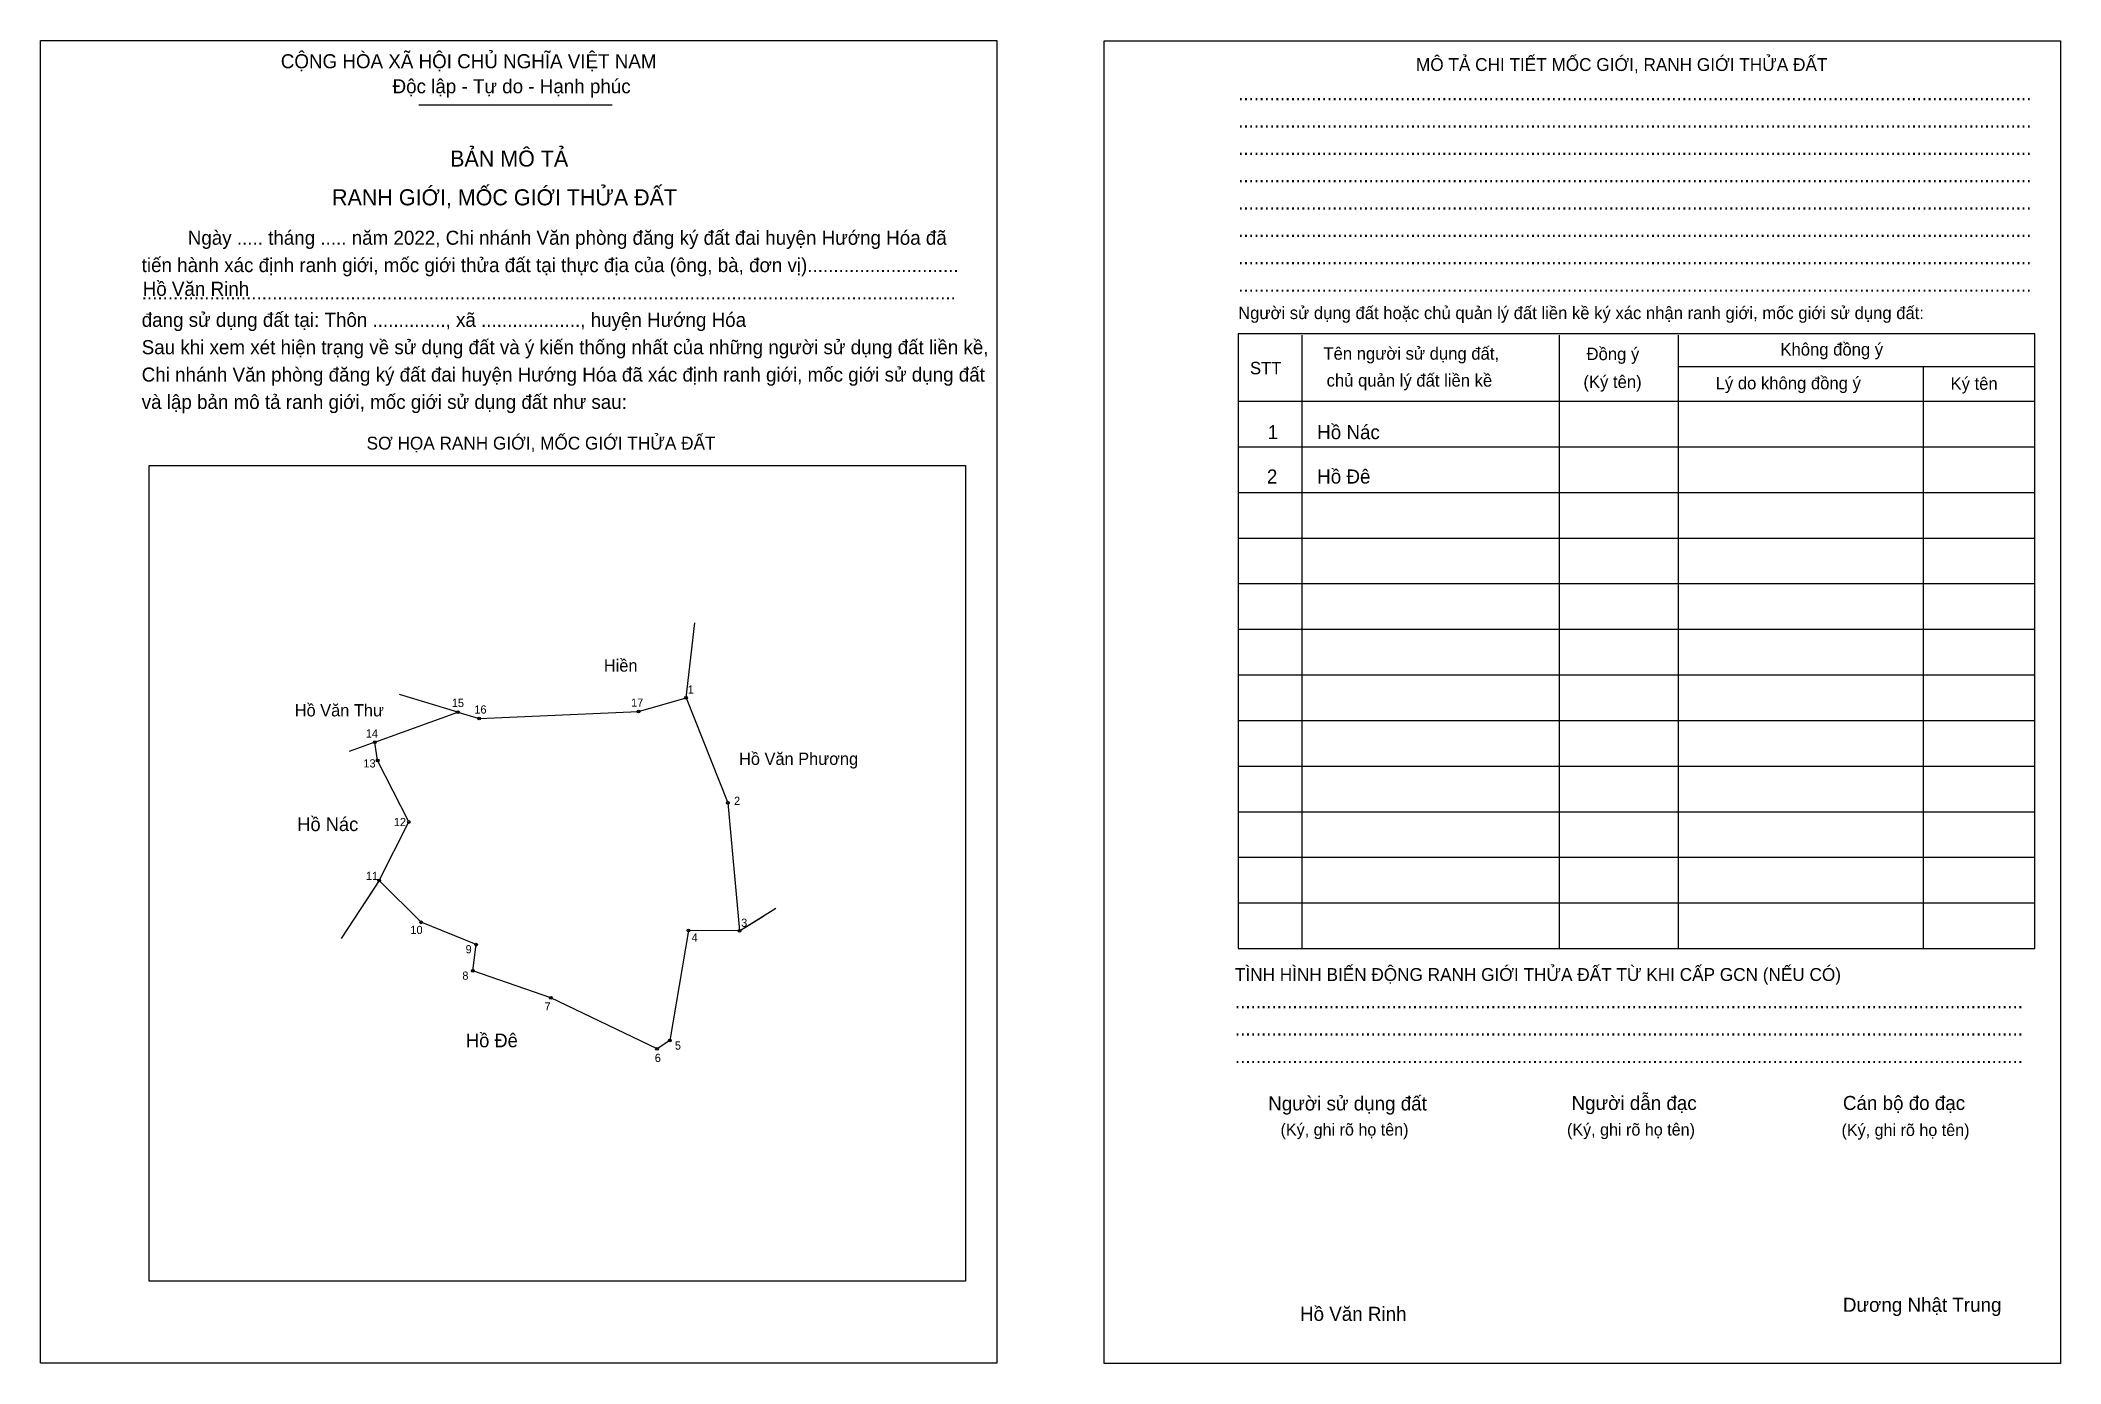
# Model space of a CAD drawing. Extents: x 544603 to 545197, y 1838110 to 1838499.
import ezdxf

# ---------------------------------------------------------------- set-up
doc = ezdxf.new("R2010")
doc.units = 0
for name, color, linetype in [('Level 1', 7, 'Continuous'), ('Level 10', 7, 'Continuous'), ('Level 11', 7, 'Continuous'), ('Level 12', 7, 'Continuous'), ('Level 2', 7, 'Continuous'), ('Level 25', 7, 'Continuous'), ('Level 27', 7, 'Continuous'), ('Level 36', 7, 'Continuous'), ('Level 52', 7, 'Continuous'), ('Level 55', 7, 'Continuous'), ('Level 6', 7, 'Continuous'), ('Level 9', 7, 'Continuous')]:
    doc.layers.add(name, color=color, linetype=linetype)

msp = doc.modelspace()

# ---------------------------------------------------------------- linework, layer by layer
at = {"layer": 'Level 1'}
for p, q in [((544603.18, 1838499.2), (544603.18, 1838499.2)), ((544916.07, 1838499.07), (544916.07, 1838499.07)), ((544714.46, 1838480.29), (544771.33, 1838480.29)), ((544974.2, 1838412.56), (544974.2, 1838232.15)), ((545049.86, 1838412.56), (545049.86, 1838232.15)), ((545084.86, 1838412.56), (545084.86, 1838232.15)), ((545084.86, 1838403.3), (545189.75, 1838403.3)), ((545156.89, 1838403.3), (545156.89, 1838232.15)), ((544955.43, 1838393.11), (545189.75, 1838393.11)), ((544955.43, 1838379.69), (545189.75, 1838379.69)), ((544635.12, 1838374.19), (544635.12, 1838374.19)), ((544955.43, 1838366.28), (545189.75, 1838366.28)), ((544955.43, 1838352.87), (545189.75, 1838352.87)), ((544955.43, 1838339.45), (545189.75, 1838339.45)), ((544955.43, 1838326.04), (545189.75, 1838326.04)), ((544955.43, 1838312.63), (545189.75, 1838312.63)), ((544955.43, 1838299.21), (545189.75, 1838299.21)), ((544955.43, 1838285.8), (545189.75, 1838285.8)), ((544955.43, 1838272.39), (545189.75, 1838272.39)), ((544955.43, 1838258.97), (545189.75, 1838258.97)), ((544955.43, 1838245.56), (545189.75, 1838245.56)), ((544875.22, 1838134.37), (544875.22, 1838134.37)), ((544884.42, 1838110.22), (544884.42, 1838110.22)), ((545197.3, 1838110.09), (545197.3, 1838110.09))]:
    msp.add_line(p, q, dxfattribs=at)
for points in [[(545189.75, 1838412.96), (544955.43, 1838412.96), (544955.43, 1838232.15), (545189.75, 1838232.15)], [(544635.12, 1838374.19), (544875.22, 1838374.19), (544875.22, 1838134.37), (544635.12, 1838134.37)]]:
    msp.add_lwpolyline(points, close=True, dxfattribs=at)
at = {"layer": 'Level 10'}
for p, q in [((544793.05, 1838305.9), (544795.63, 1838327.89)), ((544725.91, 1838301.69), (544708.82, 1838306.87)), ((544702.81, 1838252.16), (544691.68, 1838235.1)), ((544808.82, 1838237.33), (544819.46, 1838244))]:
    msp.add_line(p, q, dxfattribs=at)
msp.add_lwpolyline([(544702.81, 1838252.16), (544711.5, 1838269.36), (544702.36, 1838287.42), (544701.51, 1838292.86), (544725.91, 1838301.69), (544732.18, 1838299.79), (544779.04, 1838301.82), (544793.05, 1838305.9), (544805.38, 1838274.96), (544808.82, 1838237.33), (544793.8, 1838237.44), (544788.32, 1838205.11), (544784.52, 1838202.66), (544753.27, 1838217.62), (544730.34, 1838225.58), (544731.37, 1838233.29), (544715.19, 1838239.86)], close=True, dxfattribs=at)
at = {"layer": 'Level 11'}
for centre in [(544725.91, 1838301.69), (544779.04, 1838301.82), (544793.05, 1838305.9), (544732.18, 1838299.79), (544701.51, 1838292.86), (544702.36, 1838287.42), (544805.38, 1838274.96), (544711.5, 1838269.36), (544702.81, 1838252.16), (544702.81, 1838252.16), (544715.19, 1838239.86), (544793.8, 1838237.44), (544808.82, 1838237.33), (544731.37, 1838233.29), (544730.34, 1838225.58), (544753.27, 1838217.62), (544784.52, 1838202.66), (544788.32, 1838205.11)]:
    msp.add_circle(centre, 0.402, dxfattribs=at)
at = {"layer": 'Level 2'}
for points in [[(544603.18, 1838499.2), (544884.42, 1838499.2), (544884.42, 1838110.22), (544603.18, 1838110.22)], [(544916.07, 1838499.07), (545197.31, 1838499.07), (545197.31, 1838110.09), (544916.07, 1838110.09)]]:
    msp.add_lwpolyline(points, close=True, dxfattribs=at)
at = {"layer": 'Level 25'}
for p, q in [((544701.51, 1838292.86), (544725.91, 1838301.69)), ((544715.19, 1838239.86), (544702.81, 1838252.16)), ((544731.37, 1838233.29), (544715.19, 1838239.86)), ((544784.52, 1838202.66), (544753.27, 1838217.62)), ((544788.32, 1838205.11), (544784.52, 1838202.66))]:
    msp.add_line(p, q, dxfattribs=at)
at = {"layer": 'Level 27'}
for p, q in [((544701.51, 1838292.86), (544693.95, 1838290.12)), ((544702.81, 1838252.16), (544698.41, 1838245.42)), ((544808.82, 1838237.33), (544815.64, 1838241.6))]:
    msp.add_line(p, q, dxfattribs=at)

# ---------------------------------------------------------------- texts
at = {"layer": 'Level 1'}
for s, height, p in [('CỘNG HÒA XÃ HỘI CHỦ NGHĨA VIỆT NAM', 4.131, (544673.88, 1838491.02)), ('MÔ TẢ CHI TIẾT MỐC GIỚI, RANH GIỚI THỬA ĐẤT', 3.7769, (545007.73, 1838490.21)), ('Độc lập - Tự do - Hạnh phúc', 4.131, (544706.75, 1838483.65)), ('........................................................................................................................................................', 4.13102, (544955.43, 1838481.63)), ('........................................................................................................................................................', 4.13102, (544955.43, 1838473.59)), ('BẢN MÔ TẢ', 4.722, (544723.68, 1838462.1)), ('........................................................................................................................................................', 4.13102, (544955.43, 1838465.54)), ('RANH GIỚI, MỐC GIỚI THỬA ĐẤT', 4.7217, (544688.95, 1838450.7)), ('........................................................................................................................................................', 4.13102, (544955.43, 1838457.49)), ('........................................................................................................................................................', 4.13102, (544955.43, 1838449.44)), ('Ngày ..... tháng ..... năm 2022, Chi nhánh Văn phòng đăng ký đất đai huyện Hướng Hóa đã', 4.131, (544646.52, 1838439.11)), ('........................................................................................................................................................', 4.13102, (544955.43, 1838441.39)), ('tiến hành xác định ranh giới, mốc giới thửa đất tại thực địa của (ông, bà, đơn vị).............................', 4.13102, (544632.97, 1838431.07)), ('........................................................................................................................................................', 4.13102, (544955.43, 1838433.35)), ('............................................................................................................................................................', 4.13102, (544632.97, 1838423.02)), ('Người sử dụng đất hoặc chủ quản lý đất liền kề ký xác nhận ranh giới, mốc giới sử dụng đất:', 3.6593, (544955.43, 1838417.25)), ('........................................................................................................................................................', 4.13102, (544955.43, 1838425.3)), ('đang sử dụng đất tại: Thôn .............., xã ..................., huyện Hướng Hóa', 4.131, (544632.97, 1838414.97)), ('Sau khi xem xét hiện trạng về sử dụng đất và ý kiến thống nhất của những người sử dụng đất liền kề,', 4.131, (544632.97, 1838406.92)), ('Tên người sử dụng đất,', 3.6593, (544980.51, 1838405.31)), ('Đồng ý', 3.659, (545057.9, 1838405.18)), ('Không đồng ý', 3.6593, (545114.91, 1838406.52)), ('Chi nhánh Văn phòng đăng ký đất đai huyện Hướng Hóa đã xác định ranh giới, mốc giới sử dụng đất', 4.131, (544632.97, 1838398.87)), ('STT', 3.659, (544958.91, 1838401.02)), ('chủ quản lý đất liền kề', 3.6593, (544981.45, 1838397.4)), ('(Ký tên)', 3.659, (545056.97, 1838397)), ('Lý do không đồng ý', 3.6593, (545095.86, 1838396.59)), ('Ký tên', 3.659, (545164.94, 1838396.46)), ('và lập bản mô tả ranh giới, mốc giới sử dụng đất như sau:', 4.131, (544632.97, 1838390.83)), ('SƠ HỌA RANH GIỚI, MỐC GIỚI THỬA ĐẤT', 3.7769, (544699.11, 1838378.88)), ('TÌNH HÌNH BIẾN ĐỘNG RANH GIỚI THỬA ĐẤT TỪ KHI CẤP GCN (NẾU CÓ)', 3.7769, (544954.49, 1838222.62)), ('.......................................................................................................................................................', 4.13102, (544954.49, 1838214.58)), ('.......................................................................................................................................................', 4.13102, (544954.49, 1838206.53)), ('.......................................................................................................................................................', 4.13102, (544954.49, 1838198.48)), ('Người sử dụng đất', 4.131, (544964.28, 1838184.53)), ('Người dẫn đạc', 4.131, (545053.48, 1838184.67)), ('Cán bộ đo đạc', 4.131, (545133.29, 1838184.67)), ('(Ký, ghi rõ họ tên)', 3.5411, (544967.9, 1838177.15)), ('(Ký, ghi rõ họ tên)', 3.5411, (545052.14, 1838177.15)), ('(Ký, ghi rõ họ tên)', 3.5411, (545132.88, 1838177.02)), ('Dương Nhật Trung', 4.131, (545133.29, 1838125.31))]:
    msp.add_text(s, height=height, dxfattribs=at).set_placement(p)
at = {"layer": 'Level 11'}
msp.add_text('Hồ Văn Phương', height=3.6, dxfattribs=at).set_placement((544808.65, 1838286.15))
at = {"layer": 'Level 12'}
for s, p in [('Hiền', (544768.89, 1838313.57)), ('Hồ Văn Thư', (544677.98, 1838300.41))]:
    msp.add_text(s, height=3.6, dxfattribs=at).set_placement(p)
at = {"layer": 'Level 36'}
for s, p in [('Hồ Nác', (544678.72, 1838266.69)), ('Hồ Nác', (544678.72, 1838266.69)), ('Hồ Đê', (544728.33, 1838203.12)), ('Hồ Đê', (544728.33, 1838203.12))]:
    msp.add_text(s, height=4.024, dxfattribs=at).set_placement(p)
at = {"layer": 'Level 52'}
for s, height, p in [('1', 4.13, (544964.13, 1838381.94)), ('Hồ Nác', 4.131, (544978.68, 1838381.94)), ('2', 4.13, (544963.89, 1838368.89)), ('Hồ Đê', 4.131, (544978.68, 1838368.89))]:
    msp.add_text(s, height=height, dxfattribs=at).set_placement(p)
at = {"layer": 'Level 55'}
for s, p in [('15', (544725.72, 1838301.69)), ('17', (544778.85, 1838301.82)), ('1', (544792.98, 1838305.9)), ('16', (544731.99, 1838299.79)), ('14', (544701.32, 1838292.86)), ('13', (544702.18, 1838287.42)), ('2', (544805.29, 1838274.96)), ('12', (544711.31, 1838269.36)), ('11', (544702.64, 1838252.16)), ('10', (544715, 1838239.86)), ('4', (544793.71, 1838237.44)), ('3', (544808.74, 1838237.33)), ('9', (544731.28, 1838233.29)), ('8', (544730.25, 1838225.58)), ('7', (544753.18, 1838217.62)), ('6', (544784.43, 1838202.66)), ('5', (544788.23, 1838205.11))]:
    msp.add_text(s, height=0.268, dxfattribs=at).set_placement(p)
at = {"layer": 'Level 6'}
for p in [(544633.26, 1838424.09), (544973.63, 1838122.65)]:
    msp.add_text('Hồ Văn Rinh', height=4.1312, dxfattribs=at).set_placement(p)
at = {"layer": 'Level 9'}
for s, height, p in [('1', 2.41, (544793.55, 1838307.1)), ('15', 2.414, (544724.17, 1838303.17)), ('16', 2.414, (544730.8, 1838301.24)), ('17', 2.414, (544776.9, 1838303.26)), ('14', 2.414, (544698.88, 1838294.18)), ('13', 2.414, (544698.17, 1838285.39)), ('2', 2.41, (544807.17, 1838274.38)), ('12', 2.414, (544707.11, 1838268.15)), ('11', 2.414, (544698.92, 1838252.29)), ('10', 2.414, (544711.99, 1838236.41)), ('4', 2.41, (544794.69, 1838234.18)), ('3', 2.41, (544809.27, 1838238.53)), ('9', 2.41, (544728.23, 1838230.74)), ('8', 2.41, (544727.27, 1838222.97)), ('7', 2.41, (544751.44, 1838213.93)), ('6', 2.41, (544783.87, 1838198.78)), ('5', 2.41, (544789.79, 1838202.43))]:
    msp.add_text(s, height=height, dxfattribs=at).set_placement(p)

doc.saveas('drawing.dxf')
